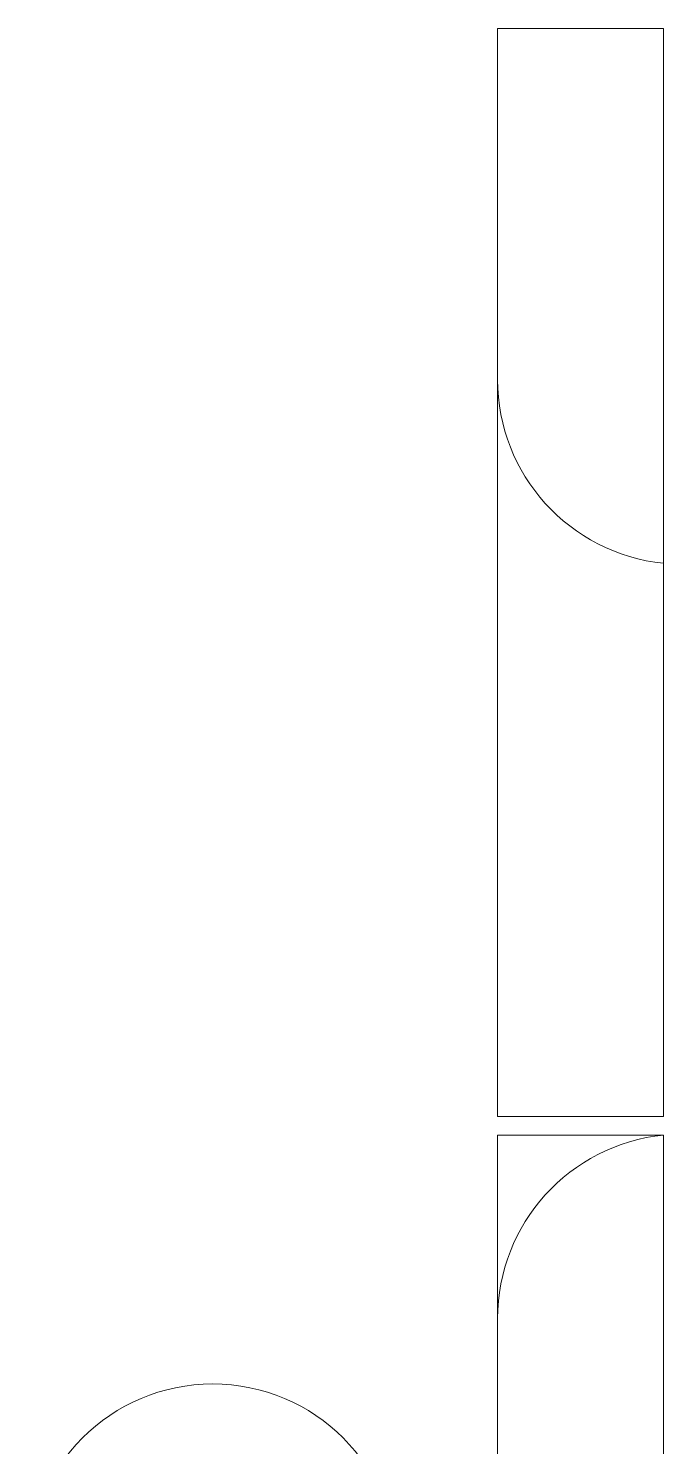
# Model space of a CAD drawing. Header units: centimetres. Extents: x -391356 to -382095, y -768 to 204275.
# Drawn here: x -387149.7 to -386977.5, y 201796.2 to 202180.6 of the extents above; entities that cross this region are included whole.
import ezdxf

# ---------------------------------------------------------------- set-up
doc = ezdxf.new("R2010")
doc.units = ezdxf.units.CM
doc.layers.add('柱線', color=7, linetype='Continuous', lineweight=5)
doc.layers.add('樓板', color=7, linetype='Continuous', lineweight=5)

# ---------------------------------------------------------------- blocks, each defined once
blk = doc.blocks.new('柱線 - 柱心線標頭-214972-二層天花平面圖')
at = {"layer": '柱線'}
blk.add_circle((0, 0), 0.5, dxfattribs=at)

msp = doc.modelspace()

# ---------------------------------------------------------------- linework, layer by layer
at = {"layer": '樓板'}
for p, q in [((-387022.48, 202180.64), (-386977.48, 202180.64)), ((-387022.48, 201885.64), (-387022.48, 202180.64)), ((-386977.48, 202180.64), (-386977.48, 201885.64)), ((-386977.48, 201885.64), (-387022.48, 201885.64)), ((-387022.48, 201585.64), (-387022.48, 201880.64)), ((-387022.48, 201880.64), (-386977.48, 201880.64)), ((-386977.48, 201880.64), (-386977.48, 201585.64))]:
    msp.add_line(p, q, dxfattribs=at)
for centre, start, end in [((-386972.48, 202085.39), 180, 264.2608), ((-386972.48, 201830.89), 95.7392, 180)]:
    msp.add_arc(centre, 50, start, end, dxfattribs=at)

# ---------------------------------------------------------------- block references
at = {"layer": '柱線', "xscale": 99.99999999999993, "yscale": 99.99999999999993, "zscale": 99.99999999999993, "rotation": 90}
msp.add_blockref('柱線 - 柱心線標頭-214972-二層天花平面圖', (-387099.7, 201763.16), dxfattribs=at)

doc.saveas('drawing.dxf')
